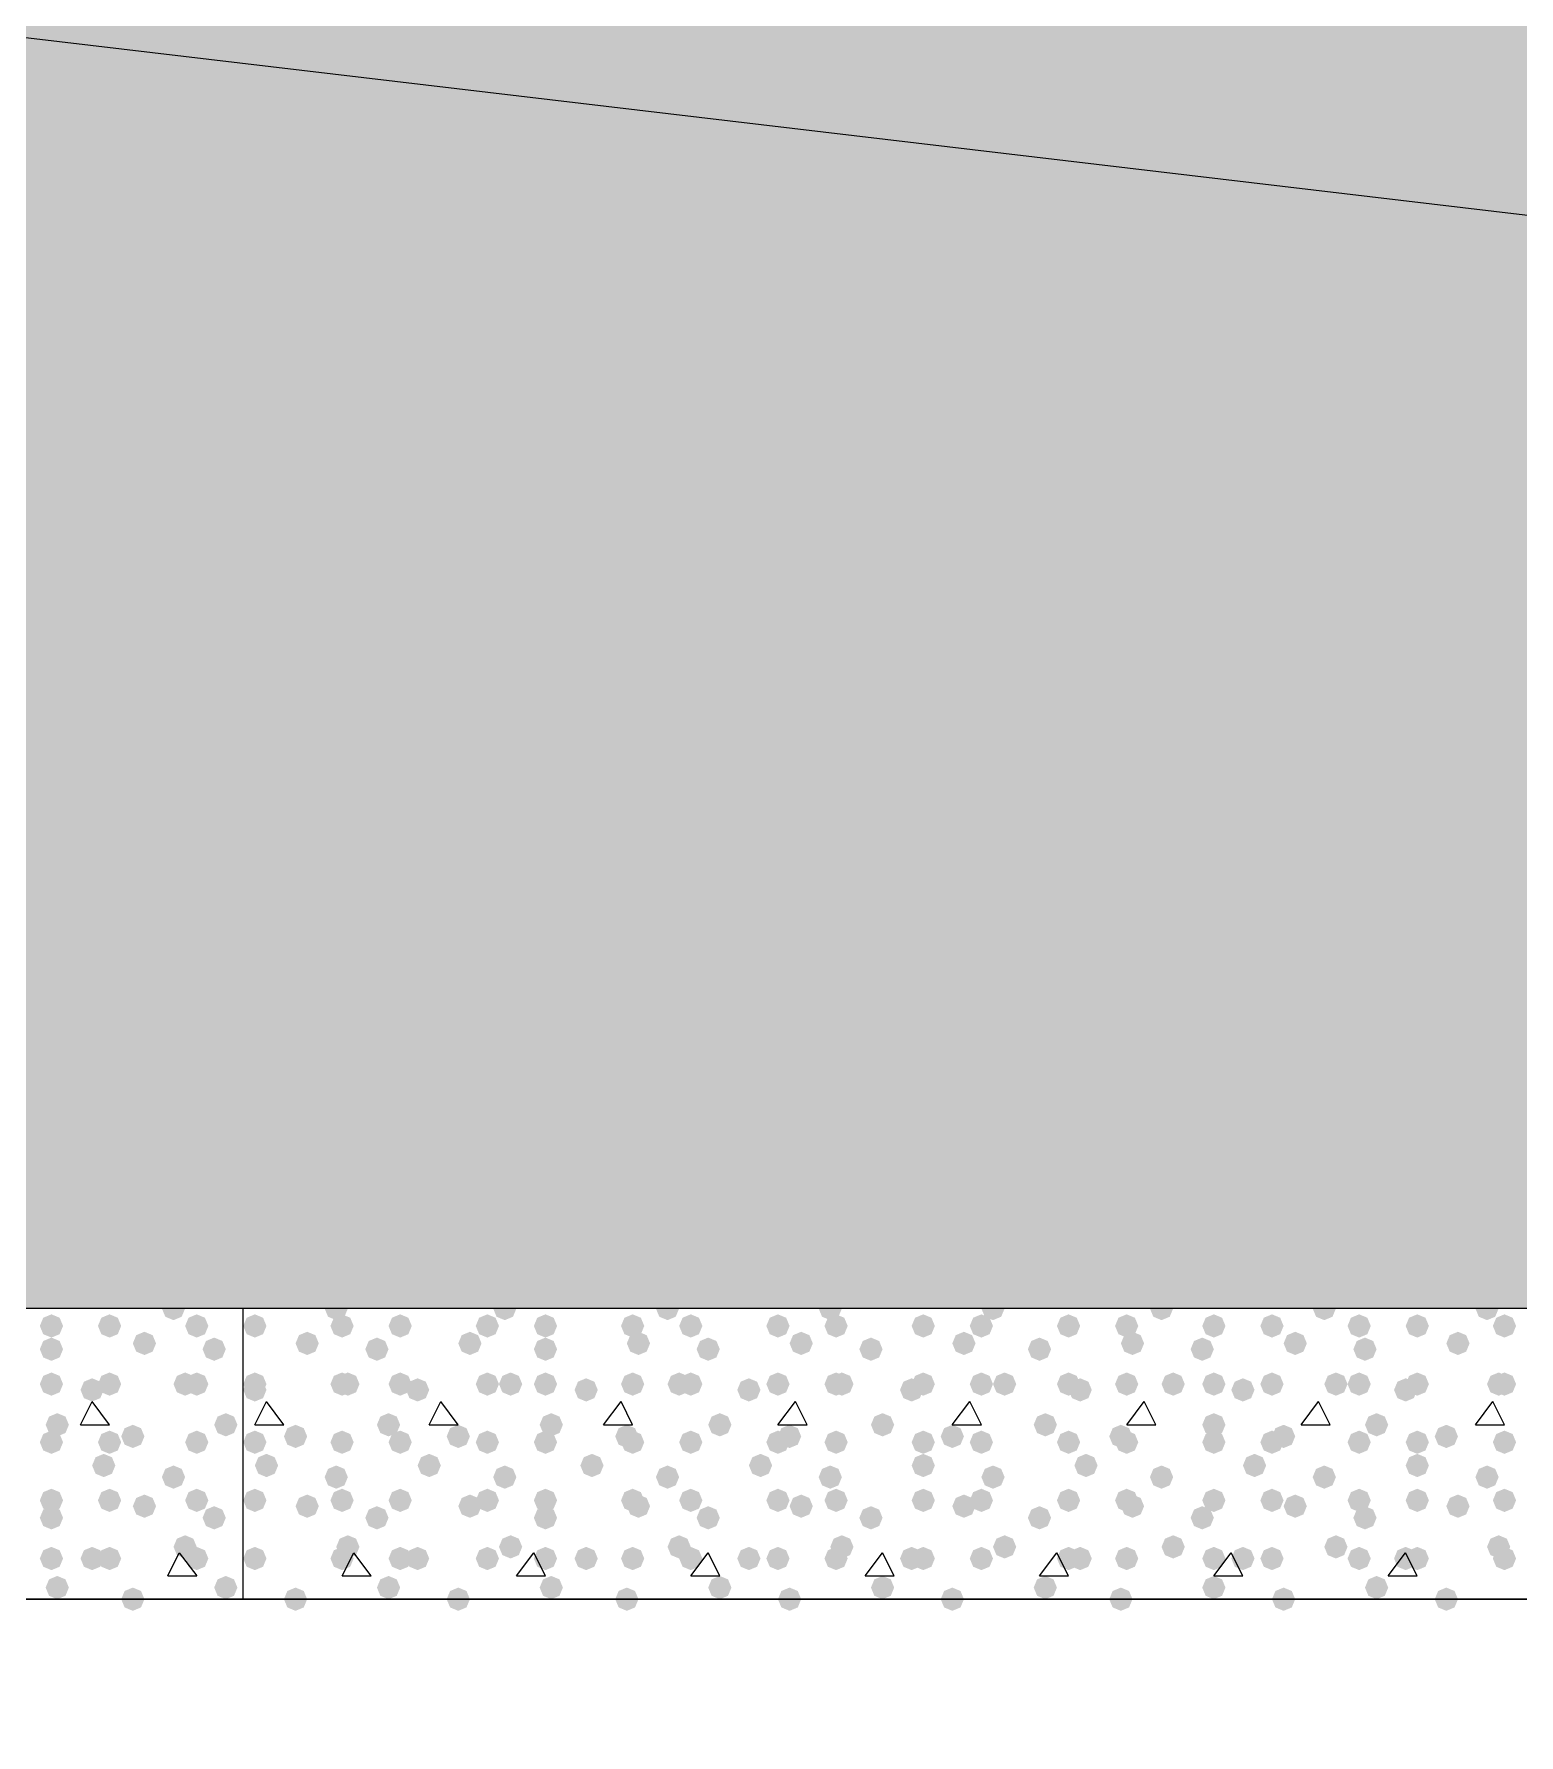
# Model space of a CAD drawing. Header units: millimetres. Extents: x 0 to 420, y 0 to 297.
# Drawn here: x 301.33 to 312.14, y 182.44 to 194.83 of the extents above; entities that cross this region are included whole.
import ezdxf

# ---------------------------------------------------------------- set-up
doc = ezdxf.new("R2010")
doc.units = ezdxf.units.MM
doc.layers.get('0').update_dxf_attribs({"linetype": 'CONTINUOUS'})

msp = doc.modelspace()

# ---------------------------------------------------------------- hatches: boundary and pattern name
at = {"true_color": 0x000008}
h = msp.add_hatch(color=0, dxfattribs=at)
h.paths.add_polyline_path([(379.518333, 204.639333), (218.101333, 204.639333), (379.518333, 185.547)], flags=0)
h.paths.add_polyline_path([(218.101333, 204.639333), (379.518333, 185.547), (218.101333, 185.547)], flags=0)
at = {"true_color": 0x000007}
for points in [[(302.429333, 185.547), (302.404462, 185.487204), (302.344667, 185.462333), (302.284871, 185.487204), (302.26, 185.547), (302.284871, 185.606796), (302.344667, 185.631667), (302.404462, 185.606796)], [(301.540333, 185.42), (301.515463, 185.360204), (301.455667, 185.335333), (301.395871, 185.360204), (301.371, 185.42), (301.395871, 185.479796), (301.455667, 185.504667), (301.515462, 185.479796)], [(301.963667, 185.42), (301.938796, 185.360204), (301.879, 185.335333), (301.819204, 185.360204), (301.794333, 185.42), (301.819204, 185.479796), (301.879, 185.504667), (301.938796, 185.479796)], [(302.598667, 185.42), (302.573796, 185.360204), (302.514, 185.335333), (302.454204, 185.360204), (302.429333, 185.42), (302.454204, 185.479796), (302.514, 185.504667), (302.573796, 185.479796)], [(301.540333, 185.250667), (301.515463, 185.190871), (301.455667, 185.166), (301.395871, 185.190871), (301.371, 185.250667), (301.395871, 185.310462), (301.455667, 185.335333), (301.515462, 185.310463)], [(302.217667, 185.293), (302.192796, 185.233204), (302.133, 185.208333), (302.073204, 185.233204), (302.048333, 185.293), (302.073204, 185.352796), (302.133, 185.377667), (302.192796, 185.352796)], [(302.725667, 185.250667), (302.700796, 185.190871), (302.641, 185.166), (302.581204, 185.190871), (302.556333, 185.250667), (302.581204, 185.310462), (302.641, 185.335333), (302.700796, 185.310463)], [(301.540333, 184.996667), (301.515463, 184.936871), (301.455667, 184.912), (301.395871, 184.936871), (301.371, 184.996667), (301.395871, 185.056462), (301.455667, 185.081333), (301.515462, 185.056463)], [(301.963667, 184.996667), (301.938796, 184.936871), (301.879, 184.912), (301.819204, 184.936871), (301.794333, 184.996667), (301.819204, 185.056462), (301.879, 185.081333), (301.938796, 185.056463)], [(302.514, 184.996667), (302.489129, 184.936871), (302.429333, 184.912), (302.369537, 184.936871), (302.344667, 184.996667), (302.369537, 185.056462), (302.429333, 185.081333), (302.489129, 185.056463)], [(302.598667, 184.996667), (302.573796, 184.936871), (302.514, 184.912), (302.454204, 184.936871), (302.429333, 184.996667), (302.454204, 185.056462), (302.514, 185.081333), (302.573796, 185.056463)], [(301.836667, 184.954333), (301.811796, 184.894537), (301.752, 184.869667), (301.692204, 184.894537), (301.667333, 184.954333), (301.692204, 185.014129), (301.752, 185.039), (301.811796, 185.014129)], [(301.582667, 184.700333), (301.557796, 184.640537), (301.498, 184.615667), (301.438204, 184.640537), (301.413333, 184.700333), (301.438204, 184.760129), (301.498, 184.785), (301.557796, 184.760129)], [(302.133, 184.615667), (302.108129, 184.555871), (302.048333, 184.531), (301.988538, 184.555871), (301.963667, 184.615667), (301.988537, 184.675462), (302.048333, 184.700333), (302.108129, 184.675463)], [(302.810333, 184.700333), (302.785462, 184.640537), (302.725667, 184.615667), (302.665871, 184.640537), (302.641, 184.700333), (302.665871, 184.760129), (302.725667, 184.785), (302.785462, 184.760129)], [(301.540333, 184.573333), (301.515463, 184.513537), (301.455667, 184.488667), (301.395871, 184.513537), (301.371, 184.573333), (301.395871, 184.633129), (301.455667, 184.658), (301.515462, 184.633129)], [(301.963667, 184.573333), (301.938796, 184.513537), (301.879, 184.488667), (301.819204, 184.513537), (301.794333, 184.573333), (301.819204, 184.633129), (301.879, 184.658), (301.938796, 184.633129)], [(302.598667, 184.573333), (302.573796, 184.513537), (302.514, 184.488667), (302.454204, 184.513537), (302.429333, 184.573333), (302.454204, 184.633129), (302.514, 184.658), (302.573796, 184.633129)], [(301.921333, 184.404), (301.896462, 184.344204), (301.836667, 184.319333), (301.776871, 184.344204), (301.752, 184.404), (301.776871, 184.463796), (301.836667, 184.488667), (301.896462, 184.463796)], [(302.429333, 184.319333), (302.404462, 184.259537), (302.344667, 184.234667), (302.284871, 184.259537), (302.26, 184.319333), (302.284871, 184.379129), (302.344667, 184.404), (302.404462, 184.379129)], [(301.540333, 184.15), (301.515463, 184.090204), (301.455667, 184.065333), (301.395871, 184.090204), (301.371, 184.15), (301.395871, 184.209796), (301.455667, 184.234667), (301.515462, 184.209796)], [(301.963667, 184.15), (301.938796, 184.090204), (301.879, 184.065333), (301.819204, 184.090204), (301.794333, 184.15), (301.819204, 184.209796), (301.879, 184.234667), (301.938796, 184.209796)], [(302.217667, 184.107667), (302.192796, 184.047871), (302.133, 184.023), (302.073204, 184.047871), (302.048333, 184.107667), (302.073204, 184.167462), (302.133, 184.192333), (302.192796, 184.167463)], [(302.598667, 184.15), (302.573796, 184.090204), (302.514, 184.065333), (302.454204, 184.090204), (302.429333, 184.15), (302.454204, 184.209796), (302.514, 184.234667), (302.573796, 184.209796)], [(301.540333, 184.023), (301.515463, 183.963204), (301.455667, 183.938333), (301.395871, 183.963204), (301.371, 184.023), (301.395871, 184.082796), (301.455667, 184.107667), (301.515462, 184.082796)], [(302.725667, 184.023), (302.700796, 183.963204), (302.641, 183.938333), (302.581204, 183.963204), (302.556333, 184.023), (302.581204, 184.082796), (302.641, 184.107667), (302.700796, 184.082796)], [(301.540333, 183.726667), (301.515463, 183.666871), (301.455667, 183.642), (301.395871, 183.666871), (301.371, 183.726667), (301.395871, 183.786462), (301.455667, 183.811333), (301.515462, 183.786463)], [(301.836667, 183.726667), (301.811796, 183.666871), (301.752, 183.642), (301.692204, 183.666871), (301.667333, 183.726667), (301.692204, 183.786462), (301.752, 183.811333), (301.811796, 183.786463)], [(301.963667, 183.726667), (301.938796, 183.666871), (301.879, 183.642), (301.819204, 183.666871), (301.794333, 183.726667), (301.819204, 183.786462), (301.879, 183.811333), (301.938796, 183.786463)], [(302.514, 183.811333), (302.489129, 183.751537), (302.429333, 183.726667), (302.369537, 183.751537), (302.344667, 183.811333), (302.369537, 183.871129), (302.429333, 183.896), (302.489129, 183.871129)], [(302.598667, 183.726667), (302.573796, 183.666871), (302.514, 183.642), (302.454204, 183.666871), (302.429333, 183.726667), (302.454204, 183.786462), (302.514, 183.811333), (302.573796, 183.786463)], [(301.582667, 183.515), (301.557796, 183.455204), (301.498, 183.430333), (301.438204, 183.455204), (301.413333, 183.515), (301.438204, 183.574796), (301.498, 183.599667), (301.557796, 183.574796)], [(302.810333, 183.515), (302.785462, 183.455204), (302.725667, 183.430333), (302.665871, 183.455204), (302.641, 183.515), (302.665871, 183.574796), (302.725667, 183.599667), (302.785462, 183.574796)], [(302.133, 183.430333), (302.108129, 183.370537), (302.048333, 183.345667), (301.988538, 183.370537), (301.963667, 183.430333), (301.988537, 183.490129), (302.048333, 183.515), (302.108129, 183.490129)]]:
    msp.add_hatch(color=0, dxfattribs=at).paths.add_polyline_path(points, flags=0)
at = {"true_color": 0x000008}
for points in [[(303.614667, 185.547), (303.589796, 185.487204), (303.53, 185.462333), (303.470204, 185.487204), (303.445333, 185.547), (303.470204, 185.606796), (303.53, 185.631667), (303.589796, 185.606796)], [(304.842333, 185.547), (304.817462, 185.487204), (304.757667, 185.462333), (304.697871, 185.487204), (304.673, 185.547), (304.697871, 185.606796), (304.757667, 185.631667), (304.817462, 185.606796)], [(306.027667, 185.547), (306.002796, 185.487204), (305.943, 185.462333), (305.883204, 185.487204), (305.858333, 185.547), (305.883204, 185.606796), (305.943, 185.631667), (306.002796, 185.606796)], [(307.213, 185.547), (307.188129, 185.487204), (307.128333, 185.462333), (307.068537, 185.487204), (307.043667, 185.547), (307.068537, 185.606796), (307.128333, 185.631667), (307.188129, 185.606796)], [(308.398333, 185.547), (308.373462, 185.487204), (308.313667, 185.462333), (308.253871, 185.487204), (308.229, 185.547), (308.253871, 185.606796), (308.313667, 185.631667), (308.373462, 185.606796)], [(309.626, 185.547), (309.601129, 185.487204), (309.541333, 185.462333), (309.481537, 185.487204), (309.456667, 185.547), (309.481537, 185.606796), (309.541333, 185.631667), (309.601129, 185.606796)], [(310.811333, 185.547), (310.786462, 185.487204), (310.726667, 185.462333), (310.666871, 185.487204), (310.642, 185.547), (310.666871, 185.606796), (310.726667, 185.631667), (310.786462, 185.606796)], [(311.996667, 185.547), (311.971796, 185.487204), (311.912, 185.462333), (311.852204, 185.487204), (311.827333, 185.547), (311.852204, 185.606796), (311.912, 185.631667), (311.971796, 185.606796)], [(303.022, 185.42), (302.997129, 185.360204), (302.937333, 185.335333), (302.877538, 185.360204), (302.852667, 185.42), (302.877537, 185.479796), (302.937333, 185.504667), (302.997129, 185.479796)], [(303.657, 185.42), (303.632129, 185.360204), (303.572333, 185.335333), (303.512538, 185.360204), (303.487667, 185.42), (303.512537, 185.479796), (303.572333, 185.504667), (303.632129, 185.479796)], [(304.080333, 185.42), (304.055462, 185.360204), (303.995667, 185.335333), (303.935871, 185.360204), (303.911, 185.42), (303.935871, 185.479796), (303.995667, 185.504667), (304.055462, 185.479796)], [(304.715333, 185.42), (304.690462, 185.360204), (304.630667, 185.335333), (304.570871, 185.360204), (304.546, 185.42), (304.570871, 185.479796), (304.630667, 185.504667), (304.690462, 185.479796)], [(305.138667, 185.42), (305.113796, 185.360204), (305.054, 185.335333), (304.994204, 185.360204), (304.969333, 185.42), (304.994204, 185.479796), (305.054, 185.504667), (305.113796, 185.479796)], [(305.773667, 185.42), (305.748796, 185.360204), (305.689, 185.335333), (305.629204, 185.360204), (305.604333, 185.42), (305.629204, 185.479796), (305.689, 185.504667), (305.748796, 185.479796)], [(306.197, 185.42), (306.172129, 185.360204), (306.112333, 185.335333), (306.052538, 185.360204), (306.027667, 185.42), (306.052537, 185.479796), (306.112333, 185.504667), (306.172129, 185.479796)], [(306.832, 185.42), (306.807129, 185.360204), (306.747333, 185.335333), (306.687538, 185.360204), (306.662667, 185.42), (306.687537, 185.479796), (306.747333, 185.504667), (306.807129, 185.479796)], [(307.255333, 185.42), (307.230463, 185.360204), (307.170667, 185.335333), (307.110871, 185.360204), (307.086, 185.42), (307.110871, 185.479796), (307.170667, 185.504667), (307.230462, 185.479796)], [(307.890333, 185.42), (307.865463, 185.360204), (307.805667, 185.335333), (307.745871, 185.360204), (307.721, 185.42), (307.745871, 185.479796), (307.805667, 185.504667), (307.865462, 185.479796)], [(308.313667, 185.42), (308.288796, 185.360204), (308.229, 185.335333), (308.169204, 185.360204), (308.144333, 185.42), (308.169204, 185.479796), (308.229, 185.504667), (308.288796, 185.479796)], [(308.948667, 185.42), (308.923796, 185.360204), (308.864, 185.335333), (308.804204, 185.360204), (308.779333, 185.42), (308.804204, 185.479796), (308.864, 185.504667), (308.923796, 185.479796)], [(309.372, 185.42), (309.347129, 185.360204), (309.287333, 185.335333), (309.227538, 185.360204), (309.202667, 185.42), (309.227537, 185.479796), (309.287333, 185.504667), (309.347129, 185.479796)], [(310.007, 185.42), (309.982129, 185.360204), (309.922333, 185.335333), (309.862538, 185.360204), (309.837667, 185.42), (309.862537, 185.479796), (309.922333, 185.504667), (309.982129, 185.479796)], [(310.430333, 185.42), (310.405463, 185.360204), (310.345667, 185.335333), (310.285871, 185.360204), (310.261, 185.42), (310.285871, 185.479796), (310.345667, 185.504667), (310.405462, 185.479796)], [(311.065333, 185.42), (311.040462, 185.360204), (310.980667, 185.335333), (310.920871, 185.360204), (310.896, 185.42), (310.920871, 185.479796), (310.980667, 185.504667), (311.040462, 185.479796)], [(311.488667, 185.42), (311.463796, 185.360204), (311.404, 185.335333), (311.344204, 185.360204), (311.319333, 185.42), (311.344204, 185.479796), (311.404, 185.504667), (311.463796, 185.479796)], [(312.123667, 185.42), (312.098796, 185.360204), (312.039, 185.335333), (311.979204, 185.360204), (311.954333, 185.42), (311.979204, 185.479796), (312.039, 185.504667), (312.098796, 185.479796)], [(303.403, 185.293), (303.378129, 185.233204), (303.318333, 185.208333), (303.258537, 185.233204), (303.233667, 185.293), (303.258537, 185.352796), (303.318333, 185.377667), (303.378129, 185.352796)], [(303.911, 185.250667), (303.886129, 185.190871), (303.826333, 185.166), (303.766538, 185.190871), (303.741667, 185.250667), (303.766537, 185.310462), (303.826333, 185.335333), (303.886129, 185.310463)], [(304.588333, 185.293), (304.563463, 185.233204), (304.503667, 185.208333), (304.443871, 185.233204), (304.419, 185.293), (304.443871, 185.352796), (304.503667, 185.377667), (304.563462, 185.352796)], [(305.138667, 185.250667), (305.113796, 185.190871), (305.054, 185.166), (304.994204, 185.190871), (304.969333, 185.250667), (304.994204, 185.310462), (305.054, 185.335333), (305.113796, 185.310463)], [(305.816, 185.293), (305.791129, 185.233204), (305.731333, 185.208333), (305.671538, 185.233204), (305.646667, 185.293), (305.671537, 185.352796), (305.731333, 185.377667), (305.791129, 185.352796)], [(306.324, 185.250667), (306.299129, 185.190871), (306.239333, 185.166), (306.179537, 185.190871), (306.154667, 185.250667), (306.179537, 185.310462), (306.239333, 185.335333), (306.299129, 185.310463)], [(307.001333, 185.293), (306.976462, 185.233204), (306.916667, 185.208333), (306.856871, 185.233204), (306.832, 185.293), (306.856871, 185.352796), (306.916667, 185.377667), (306.976462, 185.352796)], [(307.509333, 185.250667), (307.484462, 185.190871), (307.424667, 185.166), (307.364871, 185.190871), (307.34, 185.250667), (307.364871, 185.310462), (307.424667, 185.335333), (307.484462, 185.310463)], [(308.186667, 185.293), (308.161796, 185.233204), (308.102, 185.208333), (308.042204, 185.233204), (308.017333, 185.293), (308.042204, 185.352796), (308.102, 185.377667), (308.161796, 185.352796)], [(308.737, 185.250667), (308.712129, 185.190871), (308.652333, 185.166), (308.592538, 185.190871), (308.567667, 185.250667), (308.592537, 185.310462), (308.652333, 185.335333), (308.712129, 185.310463)], [(309.414333, 185.293), (309.389462, 185.233204), (309.329667, 185.208333), (309.269871, 185.233204), (309.245, 185.293), (309.269871, 185.352796), (309.329667, 185.377667), (309.389462, 185.352796)], [(309.922333, 185.250667), (309.897462, 185.190871), (309.837667, 185.166), (309.777871, 185.190871), (309.753, 185.250667), (309.777871, 185.310462), (309.837667, 185.335333), (309.897462, 185.310463)], [(310.599667, 185.293), (310.574796, 185.233204), (310.515, 185.208333), (310.455204, 185.233204), (310.430333, 185.293), (310.455204, 185.352796), (310.515, 185.377667), (310.574796, 185.352796)], [(311.107667, 185.250667), (311.082796, 185.190871), (311.023, 185.166), (310.963204, 185.190871), (310.938333, 185.250667), (310.963204, 185.310462), (311.023, 185.335333), (311.082796, 185.310463)], [(311.785, 185.293), (311.760129, 185.233204), (311.700333, 185.208333), (311.640538, 185.233204), (311.615667, 185.293), (311.640537, 185.352796), (311.700333, 185.377667), (311.760129, 185.352796)], [(303.022, 184.996667), (302.997129, 184.936871), (302.937333, 184.912), (302.877538, 184.936871), (302.852667, 184.996667), (302.877537, 185.056462), (302.937333, 185.081333), (302.997129, 185.056463)], [(303.657, 184.996667), (303.632129, 184.936871), (303.572333, 184.912), (303.512538, 184.936871), (303.487667, 184.996667), (303.512537, 185.056462), (303.572333, 185.081333), (303.632129, 185.056463)], [(303.699333, 184.996667), (303.674463, 184.936871), (303.614667, 184.912), (303.554871, 184.936871), (303.53, 184.996667), (303.554871, 185.056462), (303.614667, 185.081333), (303.674462, 185.056463)], [(304.080333, 184.996667), (304.055462, 184.936871), (303.995667, 184.912), (303.935871, 184.936871), (303.911, 184.996667), (303.935871, 185.056462), (303.995667, 185.081333), (304.055462, 185.056463)], [(304.715333, 184.996667), (304.690462, 184.936871), (304.630667, 184.912), (304.570871, 184.936871), (304.546, 184.996667), (304.570871, 185.056462), (304.630667, 185.081333), (304.690462, 185.056463)], [(304.884667, 184.996667), (304.859796, 184.936871), (304.8, 184.912), (304.740204, 184.936871), (304.715333, 184.996667), (304.740204, 185.056462), (304.8, 185.081333), (304.859796, 185.056463)], [(305.138667, 184.996667), (305.113796, 184.936871), (305.054, 184.912), (304.994204, 184.936871), (304.969333, 184.996667), (304.994204, 185.056462), (305.054, 185.081333), (305.113796, 185.056463)], [(305.773667, 184.996667), (305.748796, 184.936871), (305.689, 184.912), (305.629204, 184.936871), (305.604333, 184.996667), (305.629204, 185.056462), (305.689, 185.081333), (305.748796, 185.056463)], [(306.112333, 184.996667), (306.087462, 184.936871), (306.027667, 184.912), (305.967871, 184.936871), (305.943, 184.996667), (305.967871, 185.056462), (306.027667, 185.081333), (306.087462, 185.056463)], [(306.197, 184.996667), (306.172129, 184.936871), (306.112333, 184.912), (306.052538, 184.936871), (306.027667, 184.996667), (306.052537, 185.056462), (306.112333, 185.081333), (306.172129, 185.056463)], [(306.832, 184.996667), (306.807129, 184.936871), (306.747333, 184.912), (306.687538, 184.936871), (306.662667, 184.996667), (306.687537, 185.056462), (306.747333, 185.081333), (306.807129, 185.056463)], [(307.255333, 184.996667), (307.230463, 184.936871), (307.170667, 184.912), (307.110871, 184.936871), (307.086, 184.996667), (307.110871, 185.056462), (307.170667, 185.081333), (307.230462, 185.056463)], [(307.297667, 184.996667), (307.272796, 184.936871), (307.213, 184.912), (307.153204, 184.936871), (307.128333, 184.996667), (307.153204, 185.056462), (307.213, 185.081333), (307.272796, 185.056463)], [(307.890333, 184.996667), (307.865463, 184.936871), (307.805667, 184.912), (307.745871, 184.936871), (307.721, 184.996667), (307.745871, 185.056462), (307.805667, 185.081333), (307.865462, 185.056463)], [(308.313667, 184.996667), (308.288796, 184.936871), (308.229, 184.912), (308.169204, 184.936871), (308.144333, 184.996667), (308.169204, 185.056462), (308.229, 185.081333), (308.288796, 185.056463)], [(308.483, 184.996667), (308.458129, 184.936871), (308.398333, 184.912), (308.338538, 184.936871), (308.313667, 184.996667), (308.338537, 185.056462), (308.398333, 185.081333), (308.458129, 185.056463)], [(308.948667, 184.996667), (308.923796, 184.936871), (308.864, 184.912), (308.804204, 184.936871), (308.779333, 184.996667), (308.804204, 185.056462), (308.864, 185.081333), (308.923796, 185.056463)], [(309.372, 184.996667), (309.347129, 184.936871), (309.287333, 184.912), (309.227538, 184.936871), (309.202667, 184.996667), (309.227537, 185.056462), (309.287333, 185.081333), (309.347129, 185.056463)], [(309.710667, 184.996667), (309.685796, 184.936871), (309.626, 184.912), (309.566204, 184.936871), (309.541333, 184.996667), (309.566204, 185.056462), (309.626, 185.081333), (309.685796, 185.056463)], [(310.007, 184.996667), (309.982129, 184.936871), (309.922333, 184.912), (309.862538, 184.936871), (309.837667, 184.996667), (309.862537, 185.056462), (309.922333, 185.081333), (309.982129, 185.056463)], [(310.430333, 184.996667), (310.405463, 184.936871), (310.345667, 184.912), (310.285871, 184.936871), (310.261, 184.996667), (310.285871, 185.056462), (310.345667, 185.081333), (310.405462, 185.056463)], [(310.896, 184.996667), (310.871129, 184.936871), (310.811333, 184.912), (310.751537, 184.936871), (310.726667, 184.996667), (310.751537, 185.056462), (310.811333, 185.081333), (310.871129, 185.056463)], [(311.065333, 184.996667), (311.040462, 184.936871), (310.980667, 184.912), (310.920871, 184.936871), (310.896, 184.996667), (310.920871, 185.056462), (310.980667, 185.081333), (311.040462, 185.056463)], [(311.488667, 184.996667), (311.463796, 184.936871), (311.404, 184.912), (311.344204, 184.936871), (311.319333, 184.996667), (311.344204, 185.056462), (311.404, 185.081333), (311.463796, 185.056463)], [(312.081333, 184.996667), (312.056462, 184.936871), (311.996667, 184.912), (311.936871, 184.936871), (311.912, 184.996667), (311.936871, 185.056462), (311.996667, 185.081333), (312.056462, 185.056463)], [(312.123667, 184.996667), (312.098796, 184.936871), (312.039, 184.912), (311.979204, 184.936871), (311.954333, 184.996667), (311.979204, 185.056462), (312.039, 185.081333), (312.098796, 185.056463)], [(303.022, 184.954333), (302.997129, 184.894537), (302.937333, 184.869667), (302.877538, 184.894537), (302.852667, 184.954333), (302.877537, 185.014129), (302.937333, 185.039), (302.997129, 185.014129)], [(304.207333, 184.954333), (304.182462, 184.894537), (304.122667, 184.869667), (304.062871, 184.894537), (304.038, 184.954333), (304.062871, 185.014129), (304.122667, 185.039), (304.182462, 185.014129)], [(305.435, 184.954333), (305.410129, 184.894537), (305.350333, 184.869667), (305.290538, 184.894537), (305.265667, 184.954333), (305.290537, 185.014129), (305.350333, 185.039), (305.410129, 185.014129)], [(306.620333, 184.954333), (306.595463, 184.894537), (306.535667, 184.869667), (306.475871, 184.894537), (306.451, 184.954333), (306.475871, 185.014129), (306.535667, 185.039), (306.595462, 185.014129)], [(307.805667, 184.954333), (307.780796, 184.894537), (307.721, 184.869667), (307.661204, 184.894537), (307.636333, 184.954333), (307.661204, 185.014129), (307.721, 185.039), (307.780796, 185.014129)], [(309.033333, 184.954333), (309.008462, 184.894537), (308.948667, 184.869667), (308.888871, 184.894537), (308.864, 184.954333), (308.888871, 185.014129), (308.948667, 185.039), (309.008462, 185.014129)], [(310.218667, 184.954333), (310.193796, 184.894537), (310.134, 184.869667), (310.074204, 184.894537), (310.049333, 184.954333), (310.074204, 185.014129), (310.134, 185.039), (310.193796, 185.014129)], [(311.404, 184.954333), (311.379129, 184.894537), (311.319333, 184.869667), (311.259537, 184.894537), (311.234667, 184.954333), (311.259537, 185.014129), (311.319333, 185.039), (311.379129, 185.014129)], [(303.318333, 184.615667), (303.293462, 184.555871), (303.233667, 184.531), (303.173871, 184.555871), (303.149, 184.615667), (303.173871, 184.675462), (303.233667, 184.700333), (303.293462, 184.675463)], [(303.995667, 184.700333), (303.970796, 184.640537), (303.911, 184.615667), (303.851204, 184.640537), (303.826333, 184.700333), (303.851204, 184.760129), (303.911, 184.785), (303.970796, 184.760129)], [(304.503667, 184.615667), (304.478796, 184.555871), (304.419, 184.531), (304.359204, 184.555871), (304.334333, 184.615667), (304.359204, 184.675462), (304.419, 184.700333), (304.478796, 184.675463)], [(305.181, 184.700333), (305.156129, 184.640537), (305.096333, 184.615667), (305.036538, 184.640537), (305.011667, 184.700333), (305.036537, 184.760129), (305.096333, 184.785), (305.156129, 184.760129)], [(305.731333, 184.615667), (305.706462, 184.555871), (305.646667, 184.531), (305.586871, 184.555871), (305.562, 184.615667), (305.586871, 184.675462), (305.646667, 184.700333), (305.706462, 184.675463)], [(306.408667, 184.700333), (306.383796, 184.640537), (306.324, 184.615667), (306.264204, 184.640537), (306.239333, 184.700333), (306.264204, 184.760129), (306.324, 184.785), (306.383796, 184.760129)], [(306.916667, 184.615667), (306.891796, 184.555871), (306.832, 184.531), (306.772204, 184.555871), (306.747333, 184.615667), (306.772204, 184.675462), (306.832, 184.700333), (306.891796, 184.675463)], [(307.594, 184.700333), (307.569129, 184.640537), (307.509333, 184.615667), (307.449537, 184.640537), (307.424667, 184.700333), (307.449537, 184.760129), (307.509333, 184.785), (307.569129, 184.760129)], [(308.102, 184.615667), (308.077129, 184.555871), (308.017333, 184.531), (307.957538, 184.555871), (307.932667, 184.615667), (307.957537, 184.675462), (308.017333, 184.700333), (308.077129, 184.675463)], [(308.779333, 184.700333), (308.754462, 184.640537), (308.694667, 184.615667), (308.634871, 184.640537), (308.61, 184.700333), (308.634871, 184.760129), (308.694667, 184.785), (308.754462, 184.760129)], [(309.329667, 184.615667), (309.304796, 184.555871), (309.245, 184.531), (309.185204, 184.555871), (309.160333, 184.615667), (309.185204, 184.675462), (309.245, 184.700333), (309.304796, 184.675463)], [(310.007, 184.700333), (309.982129, 184.640537), (309.922333, 184.615667), (309.862538, 184.640537), (309.837667, 184.700333), (309.862537, 184.760129), (309.922333, 184.785), (309.982129, 184.760129)], [(310.515, 184.615667), (310.490129, 184.555871), (310.430333, 184.531), (310.370538, 184.555871), (310.345667, 184.615667), (310.370537, 184.675462), (310.430333, 184.700333), (310.490129, 184.675463)], [(311.192333, 184.700333), (311.167462, 184.640537), (311.107667, 184.615667), (311.047871, 184.640537), (311.023, 184.700333), (311.047871, 184.760129), (311.107667, 184.785), (311.167462, 184.760129)], [(311.700333, 184.615667), (311.675462, 184.555871), (311.615667, 184.531), (311.555871, 184.555871), (311.531, 184.615667), (311.555871, 184.675462), (311.615667, 184.700333), (311.675462, 184.675463)], [(303.022, 184.573333), (302.997129, 184.513537), (302.937333, 184.488667), (302.877538, 184.513537), (302.852667, 184.573333), (302.877537, 184.633129), (302.937333, 184.658), (302.997129, 184.633129)], [(303.657, 184.573333), (303.632129, 184.513537), (303.572333, 184.488667), (303.512538, 184.513537), (303.487667, 184.573333), (303.512537, 184.633129), (303.572333, 184.658), (303.632129, 184.633129)], [(304.080333, 184.573333), (304.055462, 184.513537), (303.995667, 184.488667), (303.935871, 184.513537), (303.911, 184.573333), (303.935871, 184.633129), (303.995667, 184.658), (304.055462, 184.633129)], [(304.715333, 184.573333), (304.690462, 184.513537), (304.630667, 184.488667), (304.570871, 184.513537), (304.546, 184.573333), (304.570871, 184.633129), (304.630667, 184.658), (304.690462, 184.633129)], [(305.138667, 184.573333), (305.113796, 184.513537), (305.054, 184.488667), (304.994204, 184.513537), (304.969333, 184.573333), (304.994204, 184.633129), (305.054, 184.658), (305.113796, 184.633129)], [(305.773667, 184.573333), (305.748796, 184.513537), (305.689, 184.488667), (305.629204, 184.513537), (305.604333, 184.573333), (305.629204, 184.633129), (305.689, 184.658), (305.748796, 184.633129)], [(306.197, 184.573333), (306.172129, 184.513537), (306.112333, 184.488667), (306.052538, 184.513537), (306.027667, 184.573333), (306.052537, 184.633129), (306.112333, 184.658), (306.172129, 184.633129)], [(306.832, 184.573333), (306.807129, 184.513537), (306.747333, 184.488667), (306.687538, 184.513537), (306.662667, 184.573333), (306.687537, 184.633129), (306.747333, 184.658), (306.807129, 184.633129)], [(307.255333, 184.573333), (307.230463, 184.513537), (307.170667, 184.488667), (307.110871, 184.513537), (307.086, 184.573333), (307.110871, 184.633129), (307.170667, 184.658), (307.230462, 184.633129)], [(307.890333, 184.573333), (307.865463, 184.513537), (307.805667, 184.488667), (307.745871, 184.513537), (307.721, 184.573333), (307.745871, 184.633129), (307.805667, 184.658), (307.865462, 184.633129)], [(308.313667, 184.573333), (308.288796, 184.513537), (308.229, 184.488667), (308.169204, 184.513537), (308.144333, 184.573333), (308.169204, 184.633129), (308.229, 184.658), (308.288796, 184.633129)], [(308.948667, 184.573333), (308.923796, 184.513537), (308.864, 184.488667), (308.804204, 184.513537), (308.779333, 184.573333), (308.804204, 184.633129), (308.864, 184.658), (308.923796, 184.633129)], [(309.372, 184.573333), (309.347129, 184.513537), (309.287333, 184.488667), (309.227538, 184.513537), (309.202667, 184.573333), (309.227537, 184.633129), (309.287333, 184.658), (309.347129, 184.633129)], [(310.007, 184.573333), (309.982129, 184.513537), (309.922333, 184.488667), (309.862538, 184.513537), (309.837667, 184.573333), (309.862537, 184.633129), (309.922333, 184.658), (309.982129, 184.633129)], [(310.430333, 184.573333), (310.405463, 184.513537), (310.345667, 184.488667), (310.285871, 184.513537), (310.261, 184.573333), (310.285871, 184.633129), (310.345667, 184.658), (310.405462, 184.633129)], [(311.065333, 184.573333), (311.040462, 184.513537), (310.980667, 184.488667), (310.920871, 184.513537), (310.896, 184.573333), (310.920871, 184.633129), (310.980667, 184.658), (311.040462, 184.633129)], [(311.488667, 184.573333), (311.463796, 184.513537), (311.404, 184.488667), (311.344204, 184.513537), (311.319333, 184.573333), (311.344204, 184.633129), (311.404, 184.658), (311.463796, 184.633129)], [(312.123667, 184.573333), (312.098796, 184.513537), (312.039, 184.488667), (311.979204, 184.513537), (311.954333, 184.573333), (311.979204, 184.633129), (312.039, 184.658), (312.098796, 184.633129)], [(303.106667, 184.404), (303.081796, 184.344204), (303.022, 184.319333), (302.962204, 184.344204), (302.937333, 184.404), (302.962204, 184.463796), (303.022, 184.488667), (303.081796, 184.463796)], [(304.292, 184.404), (304.267129, 184.344204), (304.207333, 184.319333), (304.147538, 184.344204), (304.122667, 184.404), (304.147537, 184.463796), (304.207333, 184.488667), (304.267129, 184.463796)], [(305.477333, 184.404), (305.452462, 184.344204), (305.392667, 184.319333), (305.332871, 184.344204), (305.308, 184.404), (305.332871, 184.463796), (305.392667, 184.488667), (305.452462, 184.463796)], [(306.705, 184.404), (306.680129, 184.344204), (306.620333, 184.319333), (306.560538, 184.344204), (306.535667, 184.404), (306.560537, 184.463796), (306.620333, 184.488667), (306.680129, 184.463796)], [(307.890333, 184.404), (307.865463, 184.344204), (307.805667, 184.319333), (307.745871, 184.344204), (307.721, 184.404), (307.745871, 184.463796), (307.805667, 184.488667), (307.865462, 184.463796)], [(309.075667, 184.404), (309.050796, 184.344204), (308.991, 184.319333), (308.931204, 184.344204), (308.906333, 184.404), (308.931204, 184.463796), (308.991, 184.488667), (309.050796, 184.463796)], [(310.303333, 184.404), (310.278462, 184.344204), (310.218667, 184.319333), (310.158871, 184.344204), (310.134, 184.404), (310.158871, 184.463796), (310.218667, 184.488667), (310.278462, 184.463796)], [(311.488667, 184.404), (311.463796, 184.344204), (311.404, 184.319333), (311.344204, 184.344204), (311.319333, 184.404), (311.344204, 184.463796), (311.404, 184.488667), (311.463796, 184.463796)], [(303.614667, 184.319333), (303.589796, 184.259537), (303.53, 184.234667), (303.470204, 184.259537), (303.445333, 184.319333), (303.470204, 184.379129), (303.53, 184.404), (303.589796, 184.379129)], [(304.842333, 184.319333), (304.817462, 184.259537), (304.757667, 184.234667), (304.697871, 184.259537), (304.673, 184.319333), (304.697871, 184.379129), (304.757667, 184.404), (304.817462, 184.379129)], [(306.027667, 184.319333), (306.002796, 184.259537), (305.943, 184.234667), (305.883204, 184.259537), (305.858333, 184.319333), (305.883204, 184.379129), (305.943, 184.404), (306.002796, 184.379129)], [(307.213, 184.319333), (307.188129, 184.259537), (307.128333, 184.234667), (307.068537, 184.259537), (307.043667, 184.319333), (307.068537, 184.379129), (307.128333, 184.404), (307.188129, 184.379129)], [(308.398333, 184.319333), (308.373462, 184.259537), (308.313667, 184.234667), (308.253871, 184.259537), (308.229, 184.319333), (308.253871, 184.379129), (308.313667, 184.404), (308.373462, 184.379129)], [(309.626, 184.319333), (309.601129, 184.259537), (309.541333, 184.234667), (309.481537, 184.259537), (309.456667, 184.319333), (309.481537, 184.379129), (309.541333, 184.404), (309.601129, 184.379129)], [(310.811333, 184.319333), (310.786462, 184.259537), (310.726667, 184.234667), (310.666871, 184.259537), (310.642, 184.319333), (310.666871, 184.379129), (310.726667, 184.404), (310.786462, 184.379129)], [(311.996667, 184.319333), (311.971796, 184.259537), (311.912, 184.234667), (311.852204, 184.259537), (311.827333, 184.319333), (311.852204, 184.379129), (311.912, 184.404), (311.971796, 184.379129)], [(303.022, 184.15), (302.997129, 184.090204), (302.937333, 184.065333), (302.877538, 184.090204), (302.852667, 184.15), (302.877537, 184.209796), (302.937333, 184.234667), (302.997129, 184.209796)], [(303.403, 184.107667), (303.378129, 184.047871), (303.318333, 184.023), (303.258537, 184.047871), (303.233667, 184.107667), (303.258537, 184.167462), (303.318333, 184.192333), (303.378129, 184.167463)], [(303.657, 184.15), (303.632129, 184.090204), (303.572333, 184.065333), (303.512538, 184.090204), (303.487667, 184.15), (303.512537, 184.209796), (303.572333, 184.234667), (303.632129, 184.209796)], [(304.080333, 184.15), (304.055462, 184.090204), (303.995667, 184.065333), (303.935871, 184.090204), (303.911, 184.15), (303.935871, 184.209796), (303.995667, 184.234667), (304.055462, 184.209796)], [(304.588333, 184.107667), (304.563463, 184.047871), (304.503667, 184.023), (304.443871, 184.047871), (304.419, 184.107667), (304.443871, 184.167462), (304.503667, 184.192333), (304.563462, 184.167463)], [(304.715333, 184.15), (304.690462, 184.090204), (304.630667, 184.065333), (304.570871, 184.090204), (304.546, 184.15), (304.570871, 184.209796), (304.630667, 184.234667), (304.690462, 184.209796)], [(305.138667, 184.15), (305.113796, 184.090204), (305.054, 184.065333), (304.994204, 184.090204), (304.969333, 184.15), (304.994204, 184.209796), (305.054, 184.234667), (305.113796, 184.209796)], [(305.773667, 184.15), (305.748796, 184.090204), (305.689, 184.065333), (305.629204, 184.090204), (305.604333, 184.15), (305.629204, 184.209796), (305.689, 184.234667), (305.748796, 184.209796)], [(305.816, 184.107667), (305.791129, 184.047871), (305.731333, 184.023), (305.671538, 184.047871), (305.646667, 184.107667), (305.671537, 184.167462), (305.731333, 184.192333), (305.791129, 184.167463)], [(306.197, 184.15), (306.172129, 184.090204), (306.112333, 184.065333), (306.052538, 184.090204), (306.027667, 184.15), (306.052537, 184.209796), (306.112333, 184.234667), (306.172129, 184.209796)], [(306.832, 184.15), (306.807129, 184.090204), (306.747333, 184.065333), (306.687538, 184.090204), (306.662667, 184.15), (306.687537, 184.209796), (306.747333, 184.234667), (306.807129, 184.209796)], [(307.001333, 184.107667), (306.976462, 184.047871), (306.916667, 184.023), (306.856871, 184.047871), (306.832, 184.107667), (306.856871, 184.167462), (306.916667, 184.192333), (306.976462, 184.167463)], [(307.255333, 184.15), (307.230463, 184.090204), (307.170667, 184.065333), (307.110871, 184.090204), (307.086, 184.15), (307.110871, 184.209796), (307.170667, 184.234667), (307.230462, 184.209796)], [(307.890333, 184.15), (307.865463, 184.090204), (307.805667, 184.065333), (307.745871, 184.090204), (307.721, 184.15), (307.745871, 184.209796), (307.805667, 184.234667), (307.865462, 184.209796)], [(308.186667, 184.107667), (308.161796, 184.047871), (308.102, 184.023), (308.042204, 184.047871), (308.017333, 184.107667), (308.042204, 184.167462), (308.102, 184.192333), (308.161796, 184.167463)], [(308.313667, 184.15), (308.288796, 184.090204), (308.229, 184.065333), (308.169204, 184.090204), (308.144333, 184.15), (308.169204, 184.209796), (308.229, 184.234667), (308.288796, 184.209796)], [(308.948667, 184.15), (308.923796, 184.090204), (308.864, 184.065333), (308.804204, 184.090204), (308.779333, 184.15), (308.804204, 184.209796), (308.864, 184.234667), (308.923796, 184.209796)], [(309.372, 184.15), (309.347129, 184.090204), (309.287333, 184.065333), (309.227538, 184.090204), (309.202667, 184.15), (309.227537, 184.209796), (309.287333, 184.234667), (309.347129, 184.209796)], [(309.414333, 184.107667), (309.389462, 184.047871), (309.329667, 184.023), (309.269871, 184.047871), (309.245, 184.107667), (309.269871, 184.167462), (309.329667, 184.192333), (309.389462, 184.167463)], [(310.007, 184.15), (309.982129, 184.090204), (309.922333, 184.065333), (309.862538, 184.090204), (309.837667, 184.15), (309.862537, 184.209796), (309.922333, 184.234667), (309.982129, 184.209796)], [(310.430333, 184.15), (310.405463, 184.090204), (310.345667, 184.065333), (310.285871, 184.090204), (310.261, 184.15), (310.285871, 184.209796), (310.345667, 184.234667), (310.405462, 184.209796)], [(310.599667, 184.107667), (310.574796, 184.047871), (310.515, 184.023), (310.455204, 184.047871), (310.430333, 184.107667), (310.455204, 184.167462), (310.515, 184.192333), (310.574796, 184.167463)], [(311.065333, 184.15), (311.040462, 184.090204), (310.980667, 184.065333), (310.920871, 184.090204), (310.896, 184.15), (310.920871, 184.209796), (310.980667, 184.234667), (311.040462, 184.209796)], [(311.488667, 184.15), (311.463796, 184.090204), (311.404, 184.065333), (311.344204, 184.090204), (311.319333, 184.15), (311.344204, 184.209796), (311.404, 184.234667), (311.463796, 184.209796)], [(311.785, 184.107667), (311.760129, 184.047871), (311.700333, 184.023), (311.640538, 184.047871), (311.615667, 184.107667), (311.640537, 184.167462), (311.700333, 184.192333), (311.760129, 184.167463)], [(312.123667, 184.15), (312.098796, 184.090204), (312.039, 184.065333), (311.979204, 184.090204), (311.954333, 184.15), (311.979204, 184.209796), (312.039, 184.234667), (312.098796, 184.209796)], [(303.911, 184.023), (303.886129, 183.963204), (303.826333, 183.938333), (303.766538, 183.963204), (303.741667, 184.023), (303.766537, 184.082796), (303.826333, 184.107667), (303.886129, 184.082796)], [(305.138667, 184.023), (305.113796, 183.963204), (305.054, 183.938333), (304.994204, 183.963204), (304.969333, 184.023), (304.994204, 184.082796), (305.054, 184.107667), (305.113796, 184.082796)], [(306.324, 184.023), (306.299129, 183.963204), (306.239333, 183.938333), (306.179537, 183.963204), (306.154667, 184.023), (306.179537, 184.082796), (306.239333, 184.107667), (306.299129, 184.082796)], [(307.509333, 184.023), (307.484462, 183.963204), (307.424667, 183.938333), (307.364871, 183.963204), (307.34, 184.023), (307.364871, 184.082796), (307.424667, 184.107667), (307.484462, 184.082796)], [(308.737, 184.023), (308.712129, 183.963204), (308.652333, 183.938333), (308.592538, 183.963204), (308.567667, 184.023), (308.592537, 184.082796), (308.652333, 184.107667), (308.712129, 184.082796)], [(309.922333, 184.023), (309.897462, 183.963204), (309.837667, 183.938333), (309.777871, 183.963204), (309.753, 184.023), (309.777871, 184.082796), (309.837667, 184.107667), (309.897462, 184.082796)], [(311.107667, 184.023), (311.082796, 183.963204), (311.023, 183.938333), (310.963204, 183.963204), (310.938333, 184.023), (310.963204, 184.082796), (311.023, 184.107667), (311.082796, 184.082796)], [(303.022, 183.726667), (302.997129, 183.666871), (302.937333, 183.642), (302.877538, 183.666871), (302.852667, 183.726667), (302.877537, 183.786462), (302.937333, 183.811333), (302.997129, 183.786463)], [(303.022, 183.726667), (302.997129, 183.666871), (302.937333, 183.642), (302.877538, 183.666871), (302.852667, 183.726667), (302.877537, 183.786462), (302.937333, 183.811333), (302.997129, 183.786463)], [(303.657, 183.726667), (303.632129, 183.666871), (303.572333, 183.642), (303.512538, 183.666871), (303.487667, 183.726667), (303.512537, 183.786462), (303.572333, 183.811333), (303.632129, 183.786463)], [(303.699333, 183.811333), (303.674463, 183.751537), (303.614667, 183.726667), (303.554871, 183.751537), (303.53, 183.811333), (303.554871, 183.871129), (303.614667, 183.896), (303.674462, 183.871129)], [(304.080333, 183.726667), (304.055462, 183.666871), (303.995667, 183.642), (303.935871, 183.666871), (303.911, 183.726667), (303.935871, 183.786462), (303.995667, 183.811333), (304.055462, 183.786463)], [(304.207333, 183.726667), (304.182462, 183.666871), (304.122667, 183.642), (304.062871, 183.666871), (304.038, 183.726667), (304.062871, 183.786462), (304.122667, 183.811333), (304.182462, 183.786463)], [(304.715333, 183.726667), (304.690462, 183.666871), (304.630667, 183.642), (304.570871, 183.666871), (304.546, 183.726667), (304.570871, 183.786462), (304.630667, 183.811333), (304.690462, 183.786463)], [(304.884667, 183.811333), (304.859796, 183.751537), (304.8, 183.726667), (304.740204, 183.751537), (304.715333, 183.811333), (304.740204, 183.871129), (304.8, 183.896), (304.859796, 183.871129)], [(305.138667, 183.726667), (305.113796, 183.666871), (305.054, 183.642), (304.994204, 183.666871), (304.969333, 183.726667), (304.994204, 183.786462), (305.054, 183.811333), (305.113796, 183.786463)], [(305.435, 183.726667), (305.410129, 183.666871), (305.350333, 183.642), (305.290538, 183.666871), (305.265667, 183.726667), (305.290537, 183.786462), (305.350333, 183.811333), (305.410129, 183.786463)], [(305.773667, 183.726667), (305.748796, 183.666871), (305.689, 183.642), (305.629204, 183.666871), (305.604333, 183.726667), (305.629204, 183.786462), (305.689, 183.811333), (305.748796, 183.786463)], [(306.112333, 183.811333), (306.087462, 183.751537), (306.027667, 183.726667), (305.967871, 183.751537), (305.943, 183.811333), (305.967871, 183.871129), (306.027667, 183.896), (306.087462, 183.871129)], [(306.197, 183.726667), (306.172129, 183.666871), (306.112333, 183.642), (306.052538, 183.666871), (306.027667, 183.726667), (306.052537, 183.786462), (306.112333, 183.811333), (306.172129, 183.786463)], [(306.620333, 183.726667), (306.595463, 183.666871), (306.535667, 183.642), (306.475871, 183.666871), (306.451, 183.726667), (306.475871, 183.786462), (306.535667, 183.811333), (306.595462, 183.786463)], [(306.832, 183.726667), (306.807129, 183.666871), (306.747333, 183.642), (306.687538, 183.666871), (306.662667, 183.726667), (306.687537, 183.786462), (306.747333, 183.811333), (306.807129, 183.786463)], [(307.255333, 183.726667), (307.230463, 183.666871), (307.170667, 183.642), (307.110871, 183.666871), (307.086, 183.726667), (307.110871, 183.786462), (307.170667, 183.811333), (307.230462, 183.786463)], [(307.297667, 183.811333), (307.272796, 183.751537), (307.213, 183.726667), (307.153204, 183.751537), (307.128333, 183.811333), (307.153204, 183.871129), (307.213, 183.896), (307.272796, 183.871129)], [(307.805667, 183.726667), (307.780796, 183.666871), (307.721, 183.642), (307.661204, 183.666871), (307.636333, 183.726667), (307.661204, 183.786462), (307.721, 183.811333), (307.780796, 183.786463)], [(307.890333, 183.726667), (307.865463, 183.666871), (307.805667, 183.642), (307.745871, 183.666871), (307.721, 183.726667), (307.745871, 183.786462), (307.805667, 183.811333), (307.865462, 183.786463)], [(308.313667, 183.726667), (308.288796, 183.666871), (308.229, 183.642), (308.169204, 183.666871), (308.144333, 183.726667), (308.169204, 183.786462), (308.229, 183.811333), (308.288796, 183.786463)], [(308.483, 183.811333), (308.458129, 183.751537), (308.398333, 183.726667), (308.338538, 183.751537), (308.313667, 183.811333), (308.338537, 183.871129), (308.398333, 183.896), (308.458129, 183.871129)], [(308.948667, 183.726667), (308.923796, 183.666871), (308.864, 183.642), (308.804204, 183.666871), (308.779333, 183.726667), (308.804204, 183.786462), (308.864, 183.811333), (308.923796, 183.786463)], [(309.033333, 183.726667), (309.008462, 183.666871), (308.948667, 183.642), (308.888871, 183.666871), (308.864, 183.726667), (308.888871, 183.786462), (308.948667, 183.811333), (309.008462, 183.786463)], [(309.372, 183.726667), (309.347129, 183.666871), (309.287333, 183.642), (309.227538, 183.666871), (309.202667, 183.726667), (309.227537, 183.786462), (309.287333, 183.811333), (309.347129, 183.786463)], [(309.710667, 183.811333), (309.685796, 183.751537), (309.626, 183.726667), (309.566204, 183.751537), (309.541333, 183.811333), (309.566204, 183.871129), (309.626, 183.896), (309.685796, 183.871129)], [(310.007, 183.726667), (309.982129, 183.666871), (309.922333, 183.642), (309.862538, 183.666871), (309.837667, 183.726667), (309.862537, 183.786462), (309.922333, 183.811333), (309.982129, 183.786463)], [(310.218667, 183.726667), (310.193796, 183.666871), (310.134, 183.642), (310.074204, 183.666871), (310.049333, 183.726667), (310.074204, 183.786462), (310.134, 183.811333), (310.193796, 183.786463)], [(310.430333, 183.726667), (310.405463, 183.666871), (310.345667, 183.642), (310.285871, 183.666871), (310.261, 183.726667), (310.285871, 183.786462), (310.345667, 183.811333), (310.405462, 183.786463)], [(310.896, 183.811333), (310.871129, 183.751537), (310.811333, 183.726667), (310.751537, 183.751537), (310.726667, 183.811333), (310.751537, 183.871129), (310.811333, 183.896), (310.871129, 183.871129)], [(311.065333, 183.726667), (311.040462, 183.666871), (310.980667, 183.642), (310.920871, 183.666871), (310.896, 183.726667), (310.920871, 183.786462), (310.980667, 183.811333), (311.040462, 183.786463)], [(311.404, 183.726667), (311.379129, 183.666871), (311.319333, 183.642), (311.259537, 183.666871), (311.234667, 183.726667), (311.259537, 183.786462), (311.319333, 183.811333), (311.379129, 183.786463)], [(311.488667, 183.726667), (311.463796, 183.666871), (311.404, 183.642), (311.344204, 183.666871), (311.319333, 183.726667), (311.344204, 183.786462), (311.404, 183.811333), (311.463796, 183.786463)], [(312.081333, 183.811333), (312.056462, 183.751537), (311.996667, 183.726667), (311.936871, 183.751537), (311.912, 183.811333), (311.936871, 183.871129), (311.996667, 183.896), (312.056462, 183.871129)], [(312.123667, 183.726667), (312.098796, 183.666871), (312.039, 183.642), (311.979204, 183.666871), (311.954333, 183.726667), (311.979204, 183.786462), (312.039, 183.811333), (312.098796, 183.786463)], [(303.995667, 183.515), (303.970796, 183.455204), (303.911, 183.430333), (303.851204, 183.455204), (303.826333, 183.515), (303.851204, 183.574796), (303.911, 183.599667), (303.970796, 183.574796)], [(305.181, 183.515), (305.156129, 183.455204), (305.096333, 183.430333), (305.036538, 183.455204), (305.011667, 183.515), (305.036537, 183.574796), (305.096333, 183.599667), (305.156129, 183.574796)], [(306.408667, 183.515), (306.383796, 183.455204), (306.324, 183.430333), (306.264204, 183.455204), (306.239333, 183.515), (306.264204, 183.574796), (306.324, 183.599667), (306.383796, 183.574796)], [(307.594, 183.515), (307.569129, 183.455204), (307.509333, 183.430333), (307.449537, 183.455204), (307.424667, 183.515), (307.449537, 183.574796), (307.509333, 183.599667), (307.569129, 183.574796)], [(308.779333, 183.515), (308.754462, 183.455204), (308.694667, 183.430333), (308.634871, 183.455204), (308.61, 183.515), (308.634871, 183.574796), (308.694667, 183.599667), (308.754462, 183.574796)], [(310.007, 183.515), (309.982129, 183.455204), (309.922333, 183.430333), (309.862538, 183.455204), (309.837667, 183.515), (309.862537, 183.574796), (309.922333, 183.599667), (309.982129, 183.574796)], [(311.192333, 183.515), (311.167462, 183.455204), (311.107667, 183.430333), (311.047871, 183.455204), (311.023, 183.515), (311.047871, 183.574796), (311.107667, 183.599667), (311.167462, 183.574796)], [(303.318333, 183.430333), (303.293462, 183.370537), (303.233667, 183.345667), (303.173871, 183.370537), (303.149, 183.430333), (303.173871, 183.490129), (303.233667, 183.515), (303.293462, 183.490129)], [(304.503667, 183.430333), (304.478796, 183.370537), (304.419, 183.345667), (304.359204, 183.370537), (304.334333, 183.430333), (304.359204, 183.490129), (304.419, 183.515), (304.478796, 183.490129)], [(305.731333, 183.430333), (305.706462, 183.370537), (305.646667, 183.345667), (305.586871, 183.370537), (305.562, 183.430333), (305.586871, 183.490129), (305.646667, 183.515), (305.706462, 183.490129)], [(306.916667, 183.430333), (306.891796, 183.370537), (306.832, 183.345667), (306.772204, 183.370537), (306.747333, 183.430333), (306.772204, 183.490129), (306.832, 183.515), (306.891796, 183.490129)], [(308.102, 183.430333), (308.077129, 183.370537), (308.017333, 183.345667), (307.957538, 183.370537), (307.932667, 183.430333), (307.957537, 183.490129), (308.017333, 183.515), (308.077129, 183.490129)], [(309.329667, 183.430333), (309.304796, 183.370537), (309.245, 183.345667), (309.185204, 183.370537), (309.160333, 183.430333), (309.185204, 183.490129), (309.245, 183.515), (309.304796, 183.490129)], [(310.515, 183.430333), (310.490129, 183.370537), (310.430333, 183.345667), (310.370538, 183.370537), (310.345667, 183.430333), (310.370537, 183.490129), (310.430333, 183.515), (310.490129, 183.490129)], [(311.700333, 183.430333), (311.675462, 183.370537), (311.615667, 183.345667), (311.555871, 183.370537), (311.531, 183.430333), (311.555871, 183.490129), (311.615667, 183.515), (311.675462, 183.490129)]]:
    msp.add_hatch(color=0, dxfattribs=at).paths.add_polyline_path(points, flags=0)

# ---------------------------------------------------------------- linework, layer by layer
at = {"color": 0, "true_color": 0x000007}
for points in [[(32.342667, 185.547), (32.342667, 162.263667), (380.576667, 162.263667), (380.576667, 185.547), (218.101333, 185.547), (218.101333, 206.756), (194.775667, 206.756), (194.775667, 185.547)], [(32.342667, 185.547), (32.342667, 162.263667), (380.576667, 162.263667), (380.576667, 185.547), (218.101333, 185.547), (218.101333, 206.756), (194.775667, 206.756), (194.775667, 185.547)], [(300.736, 185.547), (300.736, 183.430333), (302.852667, 183.430333), (302.852667, 185.547)]]:
    msp.add_lwpolyline(points, close=True, dxfattribs=at)
at = {"color": 0, "true_color": 0x0000fd}
msp.add_lwpolyline([(34.459333, 164.380333), (378.46, 164.380333), (378.46, 183.430333), (215.984667, 183.430333), (215.984667, 204.639333), (196.934667, 204.639333), (196.934667, 183.430333), (34.459333, 183.430333)], close=True, dxfattribs=at)
at = {"color": 0, "true_color": 0x000008}
for points in [[(379.518333, 204.639333), (218.101333, 204.639333), (379.518333, 185.547)], [(218.101333, 204.639333), (379.518333, 185.547), (218.101333, 185.547)]]:
    msp.add_lwpolyline(points, close=True, dxfattribs=at)
at = {"color": 0, "true_color": 0x000007}
for points in [[(321.945, 185.547), (302.852667, 185.547)], [(301.667333, 184.700333), (301.752, 184.869667)], [(301.879, 184.700333), (301.752, 184.869667)], [(301.667333, 184.700333), (301.879, 184.700333)], [(302.302333, 183.599667), (302.387, 183.769), (302.514, 183.599667)], [(302.302333, 183.599667), (302.514, 183.599667)], [(302.852667, 183.430333), (321.945, 183.430333)]]:
    msp.add_lwpolyline(points, dxfattribs=at)
at = {"color": 0, "true_color": 0x000008}
for points in [[(302.937333, 184.700333), (303.022, 184.869667)], [(303.149, 184.700333), (303.022, 184.869667)], [(304.207333, 184.700333), (304.292, 184.869667)], [(304.419, 184.700333), (304.292, 184.869667)], [(305.477333, 184.700333), (305.604333, 184.869667)], [(305.689, 184.700333), (305.604333, 184.869667)], [(306.747333, 184.700333), (306.874333, 184.869667)], [(306.959, 184.700333), (306.874333, 184.869667)], [(308.017333, 184.700333), (308.144333, 184.869667)], [(308.229, 184.700333), (308.144333, 184.869667)], [(309.287333, 184.700333), (309.414333, 184.869667)], [(309.499, 184.700333), (309.414333, 184.869667)], [(310.557333, 184.700333), (310.684333, 184.869667)], [(310.769, 184.700333), (310.684333, 184.869667)], [(311.827333, 184.700333), (311.954333, 184.869667)], [(312.039, 184.700333), (311.954333, 184.869667)], [(302.937333, 184.700333), (303.149, 184.700333)], [(304.207333, 184.700333), (304.419, 184.700333)], [(305.477333, 184.700333), (305.689, 184.700333)], [(306.747333, 184.700333), (306.959, 184.700333)], [(308.017333, 184.700333), (308.229, 184.700333)], [(309.287333, 184.700333), (309.499, 184.700333)], [(310.557333, 184.700333), (310.769, 184.700333)], [(311.827333, 184.700333), (312.039, 184.700333)], [(303.572333, 183.599667), (303.657, 183.769)], [(303.784, 183.599667), (303.657, 183.769)], [(304.842333, 183.599667), (304.969333, 183.769)], [(305.054, 183.599667), (304.969333, 183.769)], [(306.112333, 183.599667), (306.239333, 183.769)], [(306.324, 183.599667), (306.239333, 183.769)], [(307.382333, 183.599667), (307.509333, 183.769)], [(307.594, 183.599667), (307.509333, 183.769)], [(308.652333, 183.599667), (308.779333, 183.769)], [(308.864, 183.599667), (308.779333, 183.769)], [(309.922333, 183.599667), (310.049333, 183.769)], [(310.134, 183.599667), (310.049333, 183.769)], [(311.192333, 183.599667), (311.319333, 183.769)], [(311.404, 183.599667), (311.319333, 183.769)], [(303.572333, 183.599667), (303.784, 183.599667)], [(304.842333, 183.599667), (305.054, 183.599667)], [(306.112333, 183.599667), (306.324, 183.599667)], [(307.382333, 183.599667), (307.594, 183.599667)], [(308.652333, 183.599667), (308.864, 183.599667)], [(309.922333, 183.599667), (310.134, 183.599667)], [(311.192333, 183.599667), (311.404, 183.599667)]]:
    msp.add_lwpolyline(points, dxfattribs=at)

doc.saveas('drawing.dxf')
